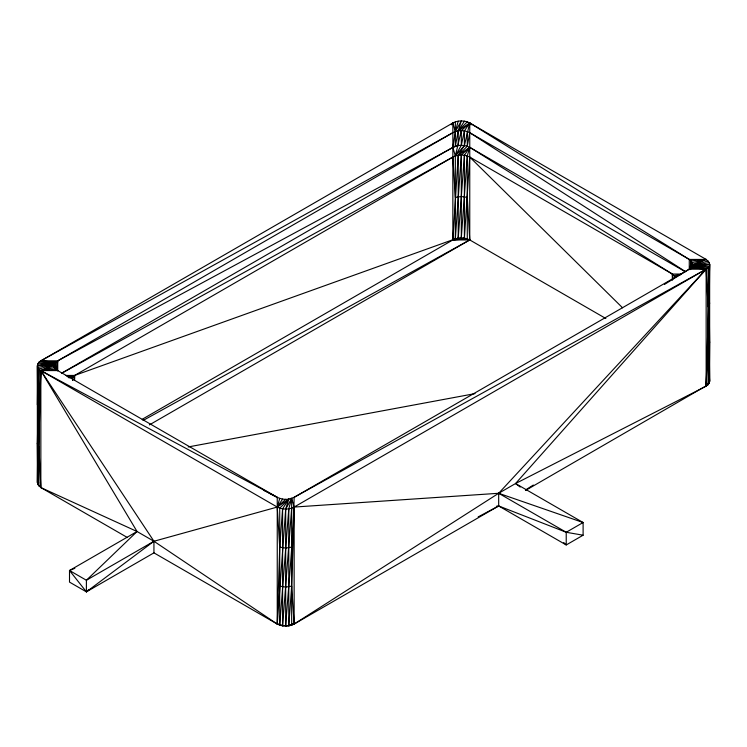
<?xml version="1.0" encoding="UTF-8"?>
<svg xmlns="http://www.w3.org/2000/svg" width="747" height="747" viewBox="0 0 747 747"><rect width="100%" height="100%" fill="white"/><g stroke="black" fill="none" stroke-linecap="round" stroke-linejoin="round"><path stroke-width="1.12" d="M142.201 419.3L452.859 239.936L452.859 122.947C458.051 120.276 464.559 120.276 469.751 122.947L706.148 259.433L709.239 262.524L709.65 264.307L709.65 381.297L708.053 384.742L525.645 490.387M279.499 624.053L277.249 624.053L153.938 541.258L137.056 531.509L69.508 570.503L69.508 582.109L86.4 591.857L153.938 552.855L277.249 624.053C282.441 626.724 288.949 626.724 294.141 624.053L498.679 493.281L515.561 483.533L706.148 386.171L709.239 383.08L709.65 342.303L709.006 293.394M709.006 332.387L709.65 381.297L706.148 386.171L709.65 264.307L692.357 266.091L689.266 269.181L664.447 284.43M71.525 378.542L74.616 375.452L455.334 238.844L455.334 155.974L452.859 147.327L455.334 131.603L452.859 122.947L40.852 360.829C36.454 362.631 36.454 368.766 40.852 370.577L37.761 484.476L40.852 487.567L127.037 537.326M54.531 368.29L54.643 363.92L57.734 360.829L452.859 132.695C458.051 130.025 464.559 130.025 469.751 132.695L689.266 259.433L692.357 262.524L692.768 266.558M72.627 380.372L72.72 376.88L66.959 376.329M707.036 384.275L706.148 386.171L709.239 305.093L709.65 264.307L691.162 267.753L706.148 269.181L709.239 266.091L691.162 267.753L708.053 267.753L708.053 384.742L709.239 344.087L709.276 266.025L709.239 383.08M54.643 368.411L54.643 363.92L38.947 369.149L37.35 443.69L37.761 484.476L38.639 482.571M709.239 301.527L709.65 303.31L708.053 306.756L706.148 269.181L294.141 497.315L288.781 499.099L277.249 507.064L153.938 541.258L86.4 591.857L86.4 580.251L137.056 531.509L40.852 487.567L40.852 370.577L54.232 365.703L54.288 367.888L54.643 363.92L40.852 370.577L37.761 445.473L37.35 482.693L37.35 365.703L55.838 362.258L55.838 370.129M281.936 624.978L279.723 625.146L279.723 508.156L288.781 499.099L285.69 509.081L277.249 624.053L279.723 547.149L282.599 508.847L288.781 499.099C279.471 500.789 271.768 493.879 263.794 490.434M692.665 267.519L692.768 264.307L706.148 259.433L689.266 259.433L469.751 122.947L458.219 130.912L455.334 146.225L57.734 360.829L40.852 360.829L452.859 132.695M74.411 380.083L74.616 375.452L452.859 157.075C458.051 154.396 464.559 154.396 469.751 157.075L672.384 274.056L675.475 277.146M277.249 624.053L277.249 497.315L57.734 370.577L54.643 367.487L40.852 370.577L277.249 507.064C282.441 509.734 288.949 509.734 294.141 507.064L706.148 269.181L515.561 483.533L583.108 522.527L583.108 535.207L566.226 532.275L498.679 505.962L294.141 624.053L285.69 626.07C288.734 583.174 293.16 540.305 294.141 497.315L689.266 269.181L706.148 269.181L706.148 386.171M471.068 124.88L469.751 122.947L464.401 145.534L458.219 155.292L452.859 239.936L469.751 239.936L605.845 318.511M455.334 121.854L455.334 146.225C460.049 144.806 465.353 145.011 469.751 147.327L467.277 155.974L461.31 237.919L452.859 239.936L467.277 238.844L469.751 239.936L469.751 122.947L461.31 130.678L455.334 155.974L464.401 145.534L464.401 130.912L469.751 122.947M467.277 155.974L467.277 238.844C462.514 237.275 457.379 237.873 452.859 239.936L464.401 238.153L469.751 157.075L622.55 307.783M291.666 508.156L282.599 625.837L284.906 625.482M706.148 269.181L498.679 493.281L566.226 532.275L583.108 522.527L498.679 493.281L294.141 507.064L294.141 624.053L288.781 625.837L291.666 586.152L294.141 507.064L291.666 498.408L285.69 509.081L285.69 626.07M55.325 369.233L55.838 362.258L40.852 360.829L43.167 360.67M681.385 274.056L672.384 274.056L469.751 147.327L461.31 155.049L455.334 238.844L458.219 238.153L464.401 155.292L469.751 147.327L685.242 271.731M279.723 625.146L288.781 508.847L291.666 498.408L291.666 625.146M691.862 267.93L692.357 262.524L706.148 259.433L692.357 266.091L692.768 264.307M56.651 369.998L57.734 360.829L57.734 370.951M689.901 269.658L691.162 260.862L706.148 259.433M458.219 238.153L458.219 155.292L467.277 146.225L469.751 132.695L685.344 271.534M455.334 155.974L461.31 145.301L464.401 130.912M38.947 408.142L37.35 404.697L37.761 367.487L54.643 363.92L37.35 365.703L38.013 449.825M37.761 441.907L37.35 443.69L38.947 447.136L40.852 487.567M458.219 121.163L455.334 131.603L461.31 120.93L458.219 130.912L458.219 145.534L452.859 147.327L61.777 373.117M279.723 498.408L277.249 507.064L279.723 547.149L285.69 548.074L291.666 547.149M464.401 121.163L458.219 130.912L467.277 121.854M282.599 499.099L277.249 507.064L285.69 499.332M708.053 345.749L709.65 342.303L709.239 340.52M451.319 124.693L452.859 122.947L451.281 124.665M88.884 589.458L86.4 591.857L69.508 570.503L74.868 568.327M458.219 155.292L469.751 147.327M525.44 490.004L533.339 485.036M149.4 424.894L469.751 239.936L467.277 197.413L461.31 196.489L455.334 197.413L452.859 157.075L61.814 373.192M55.838 369.149L40.852 370.577L153.938 541.258L86.4 580.251L69.508 570.503M583.108 535.207L566.226 544.955L498.679 505.962L496.372 506.27M143.022 420.514L469.751 239.936M478.173 516.896L498.679 505.962L498.679 493.281M708.053 260.862L692.357 266.091L709.239 262.524M69.527 377.805L72.72 376.88L72.72 380.326M68.369 377.693L72.72 376.88L68.201 377.291M188.207 446.949L475.036 393.622M291.825 624.408L294.141 624.053L291.666 586.152L285.69 587.077L279.723 586.152M680.041 274.943L674.28 275.484L674.28 277.791M37.761 363.92L55.838 362.258L38.947 362.258M291.918 624.221L294.141 624.053L291.881 624.053M137.056 531.509L40.852 370.577L57.734 370.577M65.615 375.452L74.616 375.452L74.616 380.12M40.852 370.577L277.249 497.315M515.561 483.533L520.192 487.072M563.733 542.555L566.226 544.955L566.226 532.275M709.65 381.297L709.006 371.38M54.232 365.703L54.643 367.487M672.636 279.854L672.384 274.056L672.384 279.892M37.864 367.309L38.013 371.838M37.761 402.913L38.013 410.831M692.357 262.524L692.357 267.024M691.162 260.862L691.162 268.733M689.266 259.433L689.266 269.564M467.277 131.603L467.277 146.225M464.401 155.292L464.401 238.153M461.31 130.678L461.31 145.301M461.31 155.049L461.31 237.919M288.781 508.847L288.781 625.837M282.599 508.847L282.599 625.837M153.938 541.258L153.938 552.855M38.947 369.149L38.947 486.138M37.761 367.356L37.761 484.476"/></g></svg>
